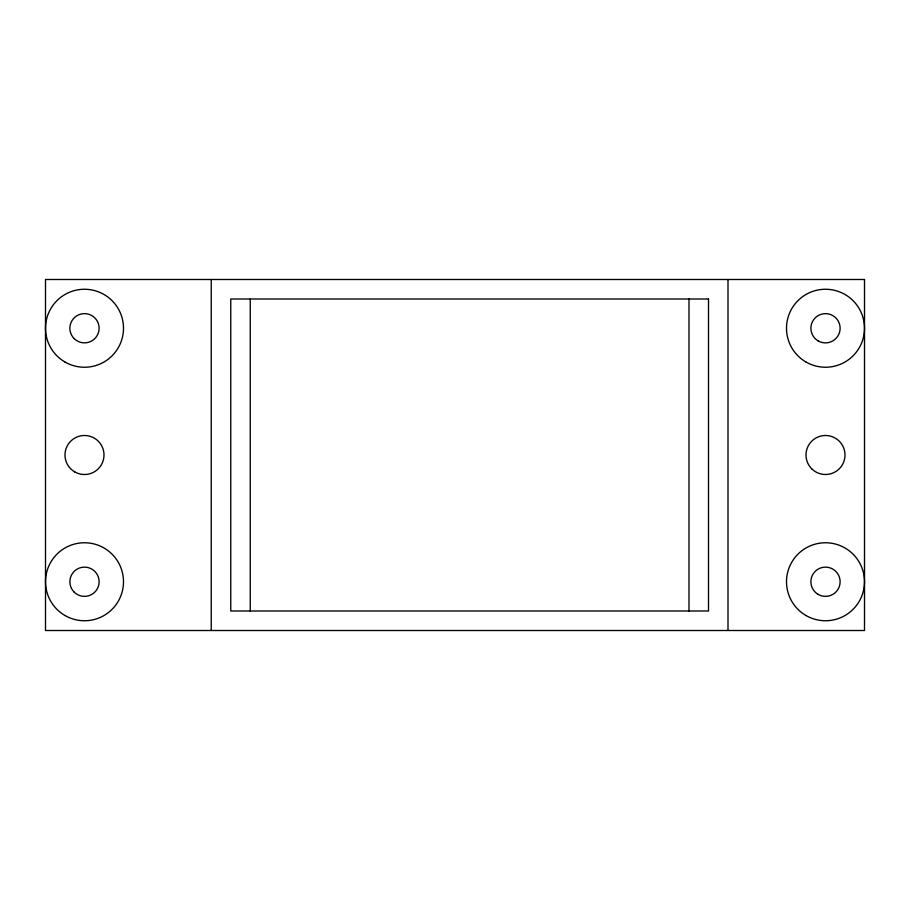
<?xml version="1.0" encoding="UTF-8"?>
<svg xmlns="http://www.w3.org/2000/svg" width="910" height="910" viewBox="0 0 910 910"><rect width="100%" height="100%" fill="white"/><g stroke="black" fill="none" stroke-linecap="round" stroke-linejoin="round"><path stroke-width="1.36" d="M728 279.495L728 630.505M688.995 299.003L688.995 610.997M250.25 299.003L250.25 610.997M211.245 279.495L211.245 630.505M864.5 279.495L45.5 279.495L45.5 630.505L864.5 630.505L864.5 279.495M708.503 299.003L230.753 299.003L230.753 610.997L708.503 610.997L708.503 299.003M811.709 468.786A19.497 19.497 0 0 0 844.332 460.05A19.497 19.497 0 0 0 820.456 436.163A19.497 19.497 0 0 0 811.709 468.786M818.192 594.412A14.628 14.628 0 0 0 840.123 581.752A14.628 14.628 0 0 0 818.192 569.08A14.628 14.628 0 0 0 818.192 594.412M818.192 340.92A14.628 14.628 0 0 0 840.123 328.248A14.628 14.628 0 0 0 818.192 315.588A14.628 14.628 0 0 0 818.192 340.92M74.745 471.892A19.497 19.497 0 0 0 104.002 455A19.497 19.497 0 0 0 74.745 438.108A19.497 19.497 0 0 0 74.745 471.892M74.154 338.588A14.628 14.628 0 0 0 98.621 332.036A14.628 14.628 0 0 0 80.717 314.121A14.628 14.628 0 0 0 74.154 338.588M74.154 592.091A14.628 14.628 0 0 0 98.621 585.539A14.628 14.628 0 0 0 80.717 567.624A14.628 14.628 0 0 0 74.154 592.091M805.998 362.021A39.005 39.005 0 0 0 864.5 328.248A39.005 39.005 0 0 0 805.998 294.476A39.005 39.005 0 0 0 805.998 362.021M805.998 615.524A39.005 39.005 0 0 0 864.5 581.752A39.005 39.005 0 0 0 805.998 547.979A39.005 39.005 0 0 0 805.998 615.524M64.997 615.524A39.005 39.005 0 0 0 123.498 581.752A39.005 39.005 0 0 0 64.997 547.979A39.005 39.005 0 0 0 64.997 615.524M64.997 362.021A39.005 39.005 0 0 0 123.498 328.248A39.005 39.005 0 0 0 64.997 294.476A39.005 39.005 0 0 0 64.997 362.021"/></g></svg>
